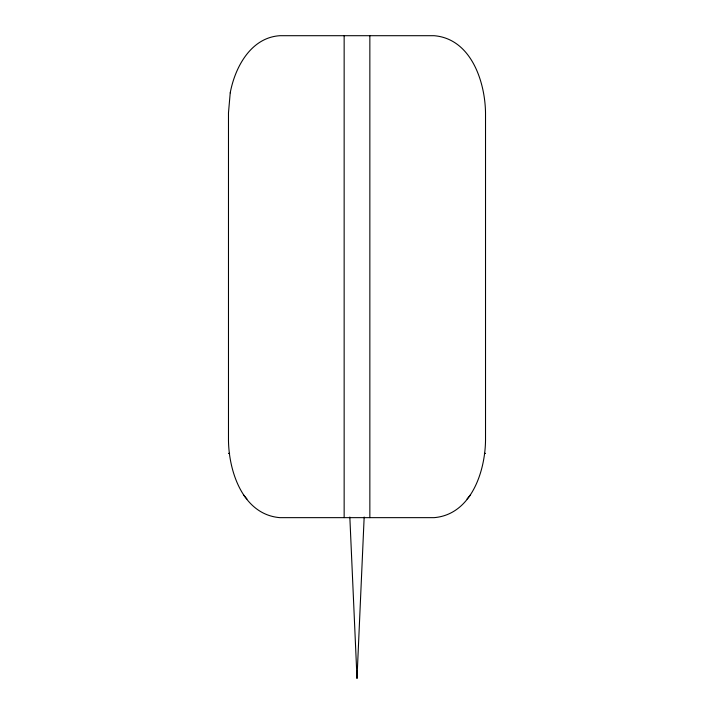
<?xml version="1.0" encoding="UTF-8"?>
<svg xmlns="http://www.w3.org/2000/svg" width="714" height="714" viewBox="0 0 714 714"><rect width="100%" height="100%" fill="white"/><g stroke="black" fill="none" stroke-linecap="round" stroke-linejoin="round"><path stroke-width="1.07" d="M349.833 517.034L357 678.3L364.167 517.034M467.045 498.997L470.58 494.838M228.48 453.39L229.605 453.39M484.395 453.39L485.52 453.39M243.42 494.838L246.955 498.997M369.852 35.7L369.852 517.65M357 670.839L357 678.3M344.148 35.7L344.148 517.65M230.229 92.856L228.48 112.812L228.48 440.538C228.935 472.079 243.126 514.598 279.888 517.65L434.112 517.65C470.874 514.598 485.065 472.079 485.52 440.538L485.52 112.812C485.065 81.271 470.874 38.752 434.112 35.7L279.888 35.7C250.882 37.53 234.986 67.277 230.229 92.856"/></g></svg>
